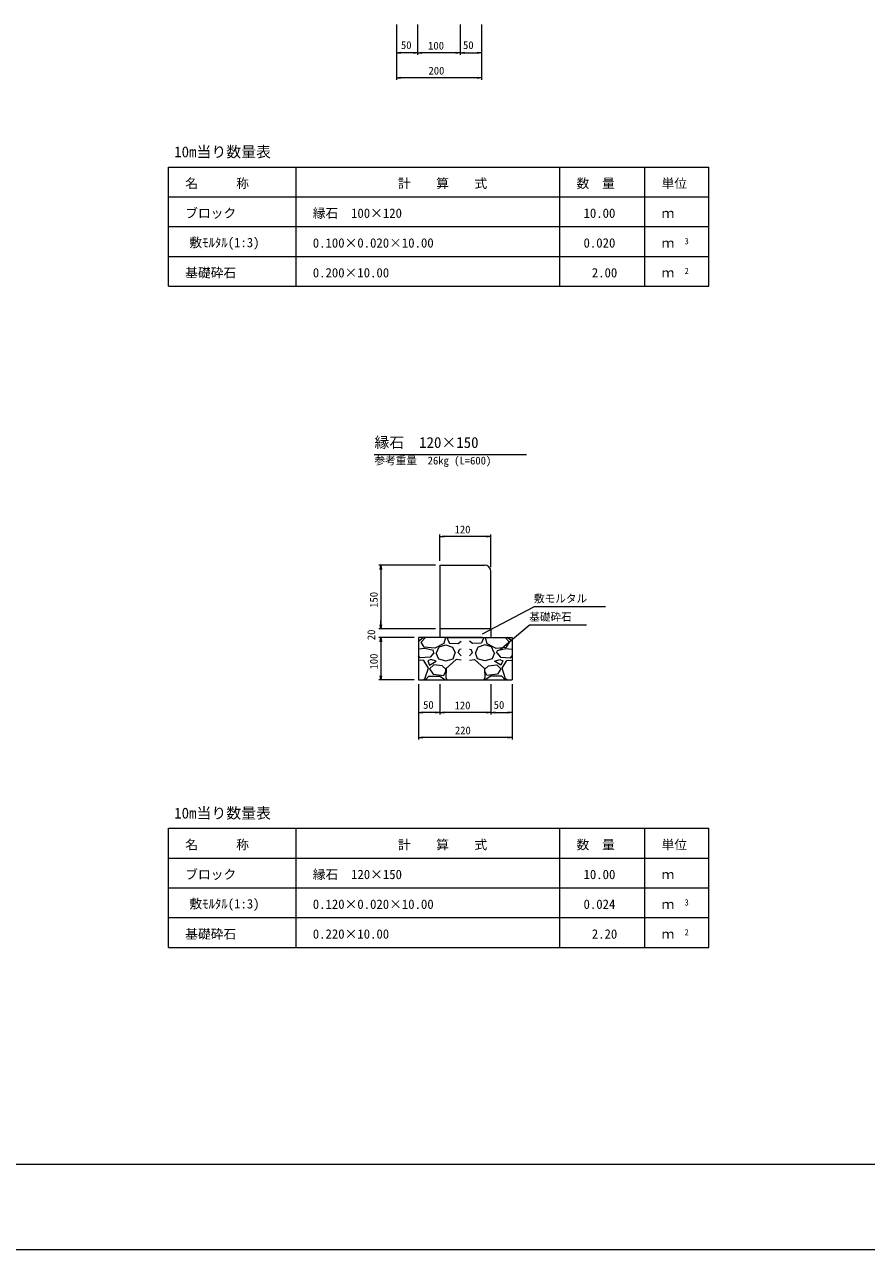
# Model space of a CAD drawing. Units: millimetres on the paper. Extents: x 0 to 841, y 0 to 594.
# Drawn here: x 218.1 to 416, y 0 to 288 of the extents above; entities that cross this region are included whole.
import ezdxf
from ezdxf.enums import TextEntityAlignment as Align

# ---------------------------------------------------------------- set-up
doc = ezdxf.new("R2010")
doc.units = ezdxf.units.MM
for name, color, linetype, lineweight in [('D-MTR-FRAM（材料表図枠）', 2, 'Continuous', 18), ('D-STR-DIM（寸法）', 7, 'Continuous', 18), ('D-STR-HTXT（旗揚げ）', 7, 'Continuous', 18), ('D-STR-STRn（構造物）', 7, 'Continuous', 18), ('D-STR（構造物外形線）', 1, 'Continuous', 18), ('D-TTL(外枠）', 2, 'Continuous', 18), ('DEFPOINTS_2', 8, 'Continuous', 18)]:
    doc.layers.add(name, color=color, linetype=linetype, lineweight=lineweight)
for name, color, linetype in [('D-MTR-TXT(文字列）', 7, 'Continuous'), ('D-MTR（材料表タイトル）', 7, 'Continuous'), ('D-STR-TXT（文字）', 7, 'Continuous'), ('D-TTL-TXT（文字）', 7, 'Continuous')]:
    doc.layers.add(name, color=color, linetype=linetype)
doc.styles.add('ＭＳ ゴシック', font='')
doc.styles.get('ＭＳ ゴシック').set_extended_font_data('MS Gothic')

msp = doc.modelspace()

# ---------------------------------------------------------------- linework, layer by layer
at = {"layer": 'D-MTR-FRAM（材料表図枠）'}
for p, q in [((251.914, 254.446), (378.914, 254.446)), ((251.914, 226.446), (251.914, 254.446)), ((281.914, 226.446), (281.914, 254.446)), ((343.914, 226.446), (343.914, 254.446)), ((363.914, 226.446), (363.914, 254.446)), ((378.914, 226.446), (378.914, 254.446)), ((251.914, 247.446), (378.914, 247.446)), ((251.914, 240.446), (378.914, 240.446)), ((251.914, 233.446), (378.914, 233.446)), ((251.914, 226.446), (378.914, 226.446)), ((251.914, 99.003), (378.914, 99.003)), ((251.914, 71.003), (251.914, 99.003)), ((281.914, 71.003), (281.914, 99.003)), ((343.914, 71.003), (343.914, 99.003)), ((363.914, 71.003), (363.914, 99.003)), ((378.914, 71.003), (378.914, 99.003)), ((251.914, 92.003), (378.914, 92.003)), ((251.914, 85.003), (378.914, 85.003)), ((251.914, 78.003), (378.914, 78.003)), ((251.914, 71.003), (378.914, 71.003))]:
    msp.add_line(p, q, dxfattribs=at)
at = {"layer": 'D-STR-DIM（寸法）'}
for p, q in [((305.481, 287.956), (305.481, 280.812)), ((305.481, 287.956), (305.481, 274.937)), ((310.481, 287.956), (310.481, 280.812)), ((310.481, 287.956), (310.481, 280.812)), ((320.481, 287.956), (320.481, 280.812)), ((320.481, 287.956), (320.481, 280.812)), ((325.481, 287.956), (325.481, 280.812)), ((325.481, 287.956), (325.481, 274.937)), ((305.481, 281.312), (306.481, 281.479)), ((306.481, 281.146), (305.481, 281.312)), ((305.481, 281.312), (306.481, 281.312)), ((309.481, 281.312), (306.481, 281.312)), ((309.481, 281.479), (310.481, 281.312)), ((310.481, 281.312), (309.481, 281.146)), ((310.481, 281.312), (309.481, 281.312)), ((310.481, 281.312), (311.481, 281.479)), ((311.481, 281.146), (310.481, 281.312)), ((310.481, 281.312), (311.481, 281.312)), ((319.481, 281.312), (311.481, 281.312)), ((319.481, 281.479), (320.481, 281.312)), ((320.481, 281.312), (319.481, 281.146)), ((320.481, 281.312), (319.481, 281.312)), ((320.481, 281.312), (321.481, 281.479)), ((321.481, 281.146), (320.481, 281.312)), ((320.481, 281.312), (321.481, 281.312)), ((321.481, 281.312), (324.481, 281.312)), ((324.481, 281.479), (325.481, 281.312)), ((325.481, 281.312), (324.481, 281.146)), ((325.481, 281.312), (324.481, 281.312)), ((305.481, 275.437), (306.481, 275.604)), ((306.481, 275.27), (305.481, 275.437)), ((305.481, 275.437), (306.481, 275.437)), ((324.481, 275.437), (306.481, 275.437)), ((324.481, 275.604), (325.481, 275.437)), ((325.481, 275.437), (324.481, 275.27)), ((325.481, 275.437), (324.481, 275.437)), ((315.694, 161.872), (315.694, 168.087)), ((315.694, 167.587), (316.694, 167.754)), ((316.694, 167.42), (315.694, 167.587)), ((315.694, 167.587), (316.694, 167.587)), ((326.694, 167.587), (316.694, 167.587)), ((326.694, 167.754), (327.694, 167.587)), ((327.694, 167.587), (326.694, 167.42)), ((327.694, 167.587), (326.694, 167.587)), ((327.694, 160.372), (327.694, 168.087)), ((314.694, 160.872), (301.352, 160.872)), ((301.685, 159.872), (301.852, 160.872)), ((301.852, 160.872), (302.019, 159.872)), ((301.852, 160.872), (301.852, 159.872)), ((301.852, 159.872), (301.852, 146.872)), ((301.852, 145.872), (301.685, 146.872)), ((301.852, 145.872), (301.685, 146.872)), ((301.852, 146.872), (301.852, 147.872)), ((302.019, 146.872), (301.852, 145.872)), ((301.852, 145.872), (301.852, 146.872)), ((302.019, 146.872), (301.852, 145.872)), ((301.852, 145.872), (301.852, 146.872)), ((314.694, 145.872), (301.352, 145.872)), ((314.694, 145.872), (301.352, 145.872)), ((309.694, 143.872), (301.352, 143.872)), ((309.694, 143.872), (301.352, 143.872)), ((301.685, 142.872), (301.852, 143.872)), ((301.685, 142.872), (301.852, 143.872)), ((301.852, 143.872), (302.019, 142.872)), ((301.852, 143.872), (301.852, 142.872)), ((301.852, 143.872), (302.019, 142.872)), ((301.852, 143.872), (301.852, 142.872)), ((301.852, 142.872), (301.852, 134.872)), ((301.852, 142.872), (301.852, 141.872)), ((309.694, 133.872), (301.352, 133.872)), ((301.852, 133.872), (301.685, 134.872)), ((302.019, 134.872), (301.852, 133.872)), ((301.852, 133.872), (301.852, 134.872)), ((310.694, 132.872), (310.694, 125.728)), ((310.694, 132.872), (310.694, 119.853)), ((315.694, 132.872), (315.694, 125.728)), ((315.694, 132.872), (315.694, 125.728)), ((327.694, 132.872), (327.694, 125.728)), ((327.694, 132.872), (327.694, 125.728)), ((332.694, 132.872), (332.694, 125.728)), ((332.694, 132.872), (332.694, 119.853)), ((310.694, 126.228), (311.694, 126.395)), ((311.694, 126.062), (310.694, 126.228)), ((310.694, 126.228), (311.694, 126.228)), ((314.694, 126.228), (311.694, 126.228)), ((314.694, 126.395), (315.694, 126.228)), ((315.694, 126.228), (314.694, 126.062)), ((315.694, 126.228), (314.694, 126.228)), ((315.694, 126.228), (316.694, 126.395)), ((316.694, 126.062), (315.694, 126.228)), ((315.694, 126.228), (316.694, 126.228)), ((326.694, 126.228), (316.694, 126.228)), ((326.694, 126.395), (327.694, 126.228)), ((327.694, 126.228), (326.694, 126.062)), ((327.694, 126.228), (326.694, 126.228)), ((327.694, 126.228), (328.694, 126.395)), ((328.694, 126.062), (327.694, 126.228)), ((327.694, 126.228), (328.694, 126.228)), ((328.694, 126.228), (331.694, 126.228)), ((331.694, 126.395), (332.694, 126.228)), ((332.694, 126.228), (331.694, 126.062)), ((332.694, 126.228), (331.694, 126.228)), ((310.694, 120.353), (311.694, 120.52)), ((311.694, 120.186), (310.694, 120.353)), ((310.694, 120.353), (311.694, 120.353)), ((331.694, 120.353), (311.694, 120.353)), ((331.694, 120.52), (332.694, 120.353)), ((332.694, 120.353), (331.694, 120.186)), ((332.694, 120.353), (331.694, 120.353))]:
    msp.add_line(p, q, dxfattribs=at)
at = {"layer": 'D-STR-HTXT（旗揚げ）'}
for p, q in [((300.244, 186.905), (336.079, 186.905)), ((325.762, 144.721), (337.829, 151.049)), ((354.685, 151.049), (337.829, 151.049)), ((329.844, 140.968), (336.722, 146.734)), ((350.196, 146.734), (336.722, 146.734))]:
    msp.add_line(p, q, dxfattribs=at)
at = {"layer": 'D-STR-STRn（構造物）'}
for p, q in [((315.694, 145.872), (315.694, 143.872)), ((327.694, 145.872), (327.694, 143.872)), ((315.694, 143.872), (310.694, 143.872)), ((310.694, 143.872), (310.694, 133.872)), ((310.694, 143.002), (311.82, 143.872)), ((312.22, 141.256), (310.694, 141.095)), ((311.311, 142.768), (312.305, 143.872)), ((312.031, 141.562), (311.331, 142.762)), ((314.505, 141.388), (312.005, 141.588)), ((314.208, 140.773), (312.208, 141.273)), ((325.694, 143.872), (313.694, 143.872)), ((316.616, 142.46), (314.516, 141.36)), ((314.909, 140.267), (315.509, 141.667)), ((315.512, 141.667), (317.112, 142.167)), ((317.015, 143.866), (316.615, 142.466)), ((317.108, 142.167), (318.708, 141.567)), ((317.355, 143.872), (317.895, 142.59)), ((317.694, 143.872), (329.694, 143.872)), ((317.905, 142.562), (320.005, 142.462)), ((318.713, 141.564), (319.313, 140.264)), ((320.012, 142.475), (320.694, 143.002)), ((323.376, 142.475), (322.694, 143.002)), ((325.482, 142.562), (323.382, 142.462)), ((324.675, 141.564), (324.075, 140.264)), ((326.28, 142.167), (324.68, 141.567)), ((326.032, 143.872), (325.493, 142.59)), ((327.875, 141.667), (326.275, 142.167)), ((326.373, 143.866), (326.773, 142.466)), ((326.772, 142.46), (328.872, 141.36)), ((327.694, 143.872), (332.694, 143.872)), ((328.479, 140.267), (327.879, 141.667)), ((328.883, 141.388), (331.383, 141.588)), ((329.18, 140.773), (331.18, 141.273)), ((332.076, 142.768), (331.083, 143.872)), ((331.168, 141.256), (332.694, 141.095)), ((331.357, 141.562), (332.057, 142.762)), ((332.694, 143.002), (331.568, 143.872)), ((332.694, 143.872), (332.694, 133.872)), ((311.108, 139.1), (310.694, 139.552)), ((311.914, 138.457), (310.694, 138.559)), ((313.404, 139.273), (311.104, 139.073)), ((313.033, 136.673), (311.933, 138.473)), ((312.908, 138.367), (313.308, 137.367)), ((313.61, 138.663), (312.91, 138.363)), ((313.308, 137.37), (314.808, 138.27)), ((314.311, 140.268), (313.411, 139.268)), ((314.814, 138.269), (313.614, 138.669)), ((314.312, 140.261), (314.212, 140.761)), ((314.802, 140.27), (315.402, 138.87)), ((315.403, 138.86), (317.103, 138.36)), ((317.117, 138.361), (318.817, 138.861)), ((319.514, 138.667), (317.214, 136.567)), ((318.808, 138.872), (319.308, 140.272)), ((320.694, 138.559), (319.514, 138.657)), ((320.694, 139.552), (320.008, 140.3)), ((320.009, 140.27), (320.309, 141.07)), ((320.694, 141.095), (320.32, 141.056)), ((322.694, 141.095), (323.068, 141.056)), ((322.694, 139.552), (323.38, 140.3)), ((322.694, 138.559), (323.874, 138.657)), ((323.379, 140.27), (323.079, 141.07)), ((323.874, 138.667), (326.174, 136.567)), ((324.58, 138.872), (324.08, 140.272)), ((326.271, 138.361), (324.571, 138.861)), ((327.984, 138.86), (326.284, 138.36)), ((328.585, 140.27), (327.985, 138.87)), ((328.573, 138.269), (329.773, 138.669)), ((330.08, 137.37), (328.58, 138.27)), ((329.075, 140.261), (329.175, 140.761)), ((329.076, 140.268), (329.976, 139.268)), ((329.778, 138.663), (330.478, 138.363)), ((329.983, 139.273), (332.283, 139.073)), ((330.48, 138.367), (330.08, 137.367)), ((330.354, 136.673), (331.454, 138.473)), ((331.474, 138.457), (332.694, 138.559)), ((332.28, 139.1), (332.694, 139.552)), ((312.212, 134.164), (313.012, 136.664)), ((313.308, 136.471), (314.108, 135.271)), ((314.311, 137.467), (313.311, 136.467)), ((316.323, 137.173), (314.323, 137.473)), ((317.132, 136.446), (316.332, 137.146)), ((316.614, 134.969), (317.114, 135.869)), ((317.207, 136.572), (317.107, 134.472)), ((317.111, 135.868), (317.111, 136.468)), ((326.181, 136.572), (326.281, 134.472)), ((326.256, 136.446), (327.055, 137.146)), ((326.774, 134.969), (326.274, 135.869)), ((326.276, 135.868), (326.276, 136.468)), ((327.065, 137.173), (329.065, 137.473)), ((329.077, 137.467), (330.077, 136.467)), ((330.08, 136.471), (329.28, 135.271)), ((331.175, 134.164), (330.375, 136.664)), ((310.694, 133.872), (332.694, 133.872)), ((311.82, 133.872), (312.212, 134.175)), ((312.305, 133.872), (313.111, 134.768)), ((313.111, 134.768), (315.711, 134.768)), ((314.114, 135.263), (316.614, 134.963)), ((315.708, 134.79), (317.008, 133.89)), ((317.095, 134.49), (317.355, 133.872)), ((326.293, 134.49), (326.032, 133.872)), ((327.68, 134.79), (326.38, 133.89)), ((329.273, 135.263), (326.773, 134.963)), ((330.276, 134.768), (327.676, 134.768)), ((331.083, 133.872), (330.276, 134.768)), ((331.568, 133.872), (331.176, 134.175))]:
    msp.add_line(p, q, dxfattribs=at)
at = {"layer": 'D-STR（構造物外形線）'}
for p, q in [((315.694, 160.872), (326.194, 160.872)), ((315.694, 160.872), (315.694, 145.872)), ((327.694, 145.872), (327.694, 159.372)), ((327.694, 145.872), (315.694, 145.872))]:
    msp.add_line(p, q, dxfattribs=at)
msp.add_arc((326.194, 159.372), 1.5, 0, 90, dxfattribs=at)
at = {"layer": 'D-TTL(外枠）'}
msp.add_line((818, 20), (23, 20), dxfattribs=at)
at = {"layer": 'DEFPOINTS_2'}
msp.add_line((0, 0), (841, 0), dxfattribs=at)

# ---------------------------------------------------------------- texts
at = {"layer": 'D-MTR-TXT(文字列）', "style": 'ＭＳ ゴシック'}
for s, height, p in [('名\u3000\u3000\u3000称', 2.199, (255.837, 248.849)), ('計\u3000\u3000算\u3000\u3000式', 2.199, (305.845, 248.849)), ('数\u3000量', 2.199, (347.837, 248.849)), ('単位', 2.199, (367.837, 248.849)), ('ブロック', 2.199, (255.837, 241.849)), ('縁石\u3000100×120', 2.199, (285.837, 241.849)), ('10.00', 2.199, (349.488, 241.849)), ('ｍ', 2.199, (367.837, 241.849)), ('敷ﾓﾙﾀﾙ(1:3)', 2.199, (256.837, 234.95)), ('0.100×0.020×10.00', 2.199, (285.837, 234.849)), ('0.020', 2.199, (349.488, 234.849)), ('ｍ', 2.199, (367.837, 234.849)), ('3', 1.466, (373.239, 235.854)), ('基礎砕石', 2.199, (255.837, 227.849)), ('0.200×10.00', 2.199, (285.837, 227.849)), ('2.00', 2.199, (351.437, 227.849)), ('2', 1.466, (373.239, 228.854)), ('ｍ', 2.199, (367.837, 227.849)), ('名\u3000\u3000\u3000称', 2.199, (255.837, 93.407)), ('計\u3000\u3000算\u3000\u3000式', 2.199, (305.845, 93.407)), ('数\u3000量', 2.199, (347.837, 93.407)), ('単位', 2.199, (367.837, 93.407)), ('ブロック', 2.199, (255.837, 86.407)), ('縁石\u3000120×150', 2.199, (285.837, 86.407)), ('10.00', 2.199, (349.488, 86.407)), ('ｍ', 2.199, (367.837, 86.407)), ('敷ﾓﾙﾀﾙ(1:3)', 2.199, (256.837, 79.507)), ('0.120×0.020×10.00', 2.199, (285.837, 79.407)), ('0.024', 2.199, (349.488, 79.407)), ('ｍ', 2.199, (367.837, 79.407)), ('3', 1.466, (373.239, 80.411)), ('基礎砕石', 2.199, (255.837, 72.407)), ('0.220×10.00', 2.199, (285.837, 72.407)), ('2.20', 2.199, (351.437, 72.407)), ('2', 1.466, (373.239, 73.411)), ('ｍ', 2.199, (367.837, 72.407))]:
    msp.add_text(s, height=height, dxfattribs=at).set_placement(p, align=Align.BOTTOM_LEFT)
at = {"layer": 'D-MTR（材料表タイトル）', "style": 'ＭＳ ゴシック'}
for p in [(253.257, 255.971), (253.257, 100.529)]:
    msp.add_text('10m当り数量表', height=2.566, dxfattribs=at).set_placement(p, align=Align.BOTTOM_LEFT)
at = {"layer": 'D-STR-DIM（寸法）', "style": 'ＭＳ ゴシック'}
for s, p in [('50', (306.555, 281.635)), ('100', (312.95, 281.512)), ('50', (321.146, 281.635)), ('200', (313.032, 275.637)), ('120', (319.162, 167.787)), ('50', (311.767, 126.551)), ('120', (319.162, 126.428)), ('50', (328.359, 126.551)), ('220', (319.245, 120.553))]:
    msp.add_text(s, height=1.833, dxfattribs=at).set_placement(p, align=Align.BOTTOM_LEFT)
for s, p in [('150', (301.652, 150.84)), ('20', (301.052, 143.235)), ('100', (301.652, 136.34))]:
    msp.add_text(s, height=1.833, rotation=90, dxfattribs=at).set_placement(p, align=Align.BOTTOM_LEFT)
at = {"layer": 'D-STR-TXT（文字）', "style": 'ＭＳ ゴシック'}
for s, p in [('敷モルタル', (337.829, 151.554)), ('基礎砕石', (336.722, 147.239))]:
    msp.add_text(s, height=1.833, dxfattribs=at).set_placement(p, align=Align.BOTTOM_LEFT)
at = {"layer": 'D-TTL-TXT（文字）', "style": 'ＭＳ ゴシック'}
for s, height, p in [('縁石\u3000120×150', 2.566, (300.336, 187.648)), ('参考重量\u300026kg (L=600)', 1.833, (300.336, 183.985))]:
    msp.add_text(s, height=height, dxfattribs=at).set_placement(p, align=Align.BOTTOM_LEFT)

doc.saveas('drawing.dxf')
